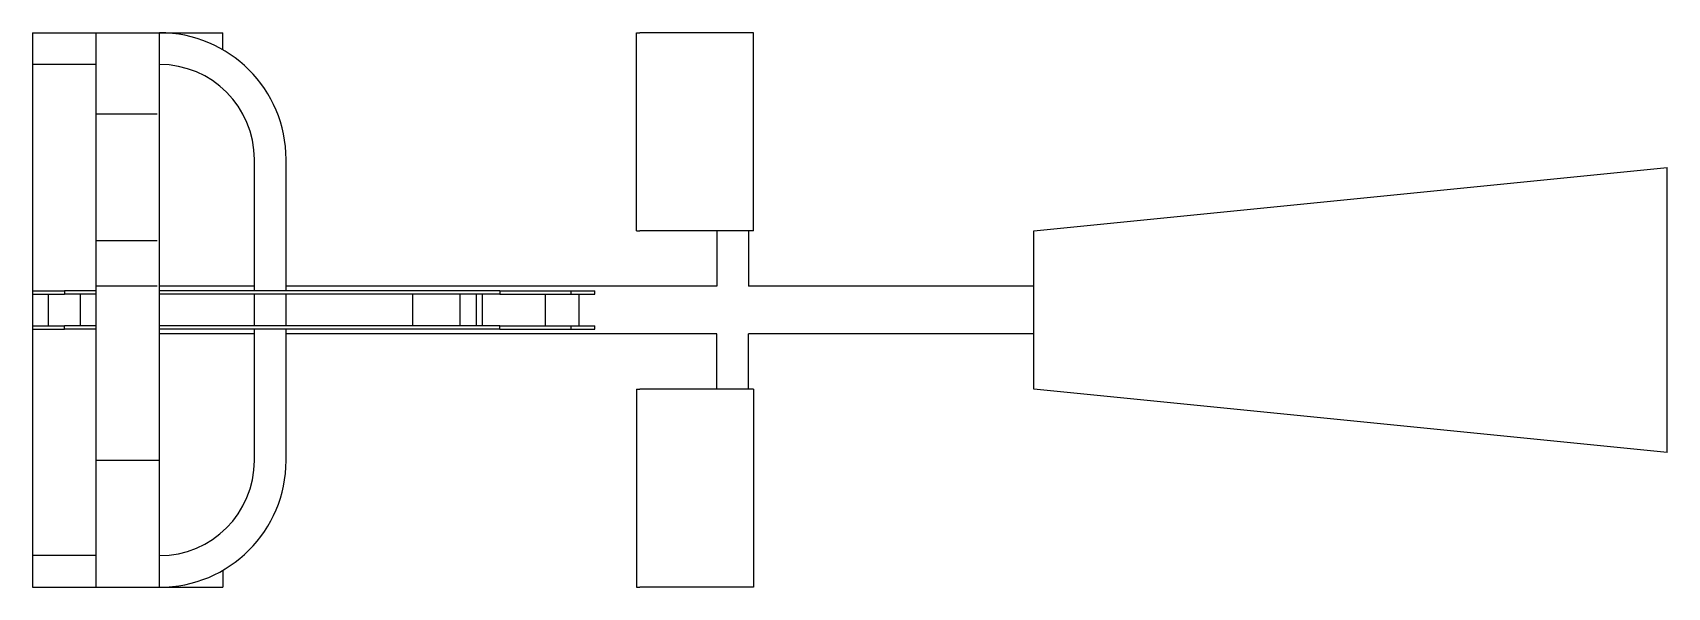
# Model space of a CAD drawing. Header units: millimetres. Extents: x 1380.46 to 1382.52, y 2700.84 to 2701.54.
import ezdxf

# ---------------------------------------------------------------- set-up
doc = ezdxf.new("R2010")
doc.units = ezdxf.units.MM
doc.header["$LTSCALE"] = 10
doc.layers.add('Equipam_fitness', color=1, linetype='Continuous')

msp = doc.modelspace()

# ---------------------------------------------------------------- linework, layer by layer
at = {"layer": 'Equipam_fitness'}
for p, q in [((1380.457, 2701.5387), (1380.697, 2701.5387)), ((1380.457, 2701.5387), (1380.457, 2700.8387)), ((1380.537, 2700.8387), (1380.537, 2701.5387)), ((1380.617, 2700.8387), (1380.617, 2701.5387)), ((1380.697, 2701.5173), (1380.697, 2701.5387)), ((1381.2196, 2701.5387), (1381.2236, 2701.5387)), ((1381.2196, 2701.2887), (1381.2196, 2701.5387)), ((1381.367, 2701.5387), (1381.2236, 2701.5387)), ((1381.367, 2701.2887), (1381.367, 2701.5387)), ((1380.537, 2701.4987), (1380.457, 2701.4987)), ((1380.614, 2701.436), (1380.537, 2701.436)), ((1380.737, 2701.2127), (1380.737, 2701.3787)), ((1380.777, 2701.2127), (1380.777, 2701.3787)), ((1381.721, 2701.2887), (1382.521, 2701.3687)), ((1382.521, 2701.0087), (1382.521, 2701.3687)), ((1381.2196, 2701.2887), (1381.2236, 2701.2887)), ((1381.367, 2701.2887), (1381.2236, 2701.2887)), ((1381.321, 2701.2887), (1381.321, 2701.2187)), ((1381.361, 2701.2887), (1381.361, 2701.2187)), ((1381.721, 2701.0887), (1381.721, 2701.2887)), ((1380.614, 2701.276), (1380.537, 2701.276)), ((1380.457, 2701.2127), (1380.497, 2701.2127)), ((1380.457, 2701.2087), (1380.497, 2701.2087)), ((1380.477, 2701.1687), (1380.477, 2701.2087)), ((1380.497, 2701.2127), (1380.497, 2701.2087)), ((1380.537, 2701.2127), (1380.497, 2701.2127)), ((1380.537, 2701.2087), (1380.497, 2701.2087)), ((1380.517, 2701.2087), (1380.517, 2701.1687)), ((1380.614, 2701.2187), (1380.537, 2701.2187)), ((1380.737, 2701.2187), (1380.617, 2701.2187)), ((1381.047, 2701.2127), (1380.617, 2701.2127)), ((1381.047, 2701.2087), (1380.617, 2701.2087)), ((1380.737, 2701.1687), (1380.737, 2701.2087)), ((1381.321, 2701.2187), (1380.777, 2701.2187)), ((1380.777, 2701.1687), (1380.777, 2701.2087)), ((1380.937, 2701.1687), (1380.937, 2701.2087)), ((1380.997, 2701.1687), (1380.997, 2701.2087)), ((1381.017, 2701.2087), (1381.017, 2701.1687)), ((1381.0244, 2701.2087), (1381.0244, 2701.1687)), ((1381.047, 2701.2127), (1381.047, 2701.2087)), ((1381.1044, 2701.1687), (1381.1044, 2701.2087)), ((1381.137, 2701.2087), (1381.137, 2701.2127)), ((1381.147, 2701.1687), (1381.147, 2701.2087)), ((1381.167, 2701.2087), (1381.167, 2701.2127)), ((1381.721, 2701.2187), (1381.361, 2701.2187)), ((1380.457, 2701.1687), (1380.497, 2701.1687)), ((1380.457, 2701.1647), (1380.497, 2701.1647)), ((1380.497, 2701.1647), (1380.497, 2701.1687)), ((1380.537, 2701.1687), (1380.497, 2701.1687)), ((1380.537, 2701.1647), (1380.497, 2701.1647)), ((1381.047, 2701.1687), (1380.617, 2701.1687)), ((1381.047, 2701.1647), (1380.617, 2701.1647)), ((1380.737, 2701.1587), (1380.617, 2701.1587)), ((1380.737, 2700.9987), (1380.737, 2701.1647)), ((1380.777, 2700.9987), (1380.777, 2701.1647)), ((1381.321, 2701.1587), (1380.777, 2701.1587)), ((1381.047, 2701.1647), (1381.047, 2701.1687)), ((1381.137, 2701.1647), (1381.137, 2701.1687)), ((1381.167, 2701.1647), (1381.167, 2701.1687)), ((1381.321, 2701.0887), (1381.321, 2701.1587)), ((1381.721, 2701.1587), (1381.361, 2701.1587)), ((1381.361, 2701.0887), (1381.361, 2701.1587)), ((1381.2196, 2701.0887), (1381.2196, 2700.8387)), ((1381.2196, 2701.0887), (1381.2236, 2701.0887)), ((1381.367, 2701.0887), (1381.2236, 2701.0887)), ((1381.367, 2701.0887), (1381.367, 2700.8387)), ((1382.521, 2701.0087), (1381.721, 2701.0887)), ((1380.617, 2700.9987), (1380.537, 2700.9987)), ((1380.537, 2700.8787), (1380.457, 2700.8787)), ((1380.697, 2700.8601), (1380.697, 2700.8387)), ((1380.457, 2700.8387), (1380.697, 2700.8387)), ((1381.2196, 2700.8387), (1381.2236, 2700.8387)), ((1381.367, 2700.8387), (1381.2236, 2700.8387))]:
    msp.add_line(p, q, dxfattribs=at)
for points in [[(1381.047, 2701.2127), (1381.0513, 2701.2127), (1381.0556, 2701.2127), (1381.0598, 2701.2127), (1381.0641, 2701.2127), (1381.0683, 2701.2127), (1381.0724, 2701.2127), (1381.0765, 2701.2127), (1381.0805, 2701.2127), (1381.0844, 2701.2127), (1381.0883, 2701.2127), (1381.092, 2701.2127), (1381.0957, 2701.2127), (1381.0992, 2701.2127), (1381.1027, 2701.2127), (1381.106, 2701.2127), (1381.1091, 2701.2127), (1381.1122, 2701.2127), (1381.1151, 2701.2127), (1381.1178, 2701.2127), (1381.1203, 2701.2127), (1381.1227, 2701.2127), (1381.125, 2701.2127), (1381.127, 2701.2127), (1381.1289, 2701.2127), (1381.1306, 2701.2127), (1381.1321, 2701.2127), (1381.1334, 2701.2127), (1381.1345, 2701.2127), (1381.1354, 2701.2127), (1381.1361, 2701.2127), (1381.1366, 2701.2127), (1381.1369, 2701.2127), (1381.137, 2701.2127)], [(1381.047, 2701.2087), (1381.0513, 2701.2087), (1381.0556, 2701.2087), (1381.0598, 2701.2087), (1381.0641, 2701.2087), (1381.0683, 2701.2087), (1381.0724, 2701.2087), (1381.0765, 2701.2087), (1381.0805, 2701.2087), (1381.0844, 2701.2087), (1381.0883, 2701.2087), (1381.092, 2701.2087), (1381.0957, 2701.2087), (1381.0992, 2701.2087), (1381.1027, 2701.2087), (1381.106, 2701.2087), (1381.1091, 2701.2087), (1381.1122, 2701.2087), (1381.1151, 2701.2087), (1381.1178, 2701.2087), (1381.1203, 2701.2087), (1381.1227, 2701.2087), (1381.125, 2701.2087), (1381.127, 2701.2087), (1381.1289, 2701.2087), (1381.1306, 2701.2087), (1381.1321, 2701.2087), (1381.1334, 2701.2087), (1381.1345, 2701.2087), (1381.1354, 2701.2087), (1381.1361, 2701.2087), (1381.1366, 2701.2087), (1381.1369, 2701.2087), (1381.137, 2701.2087)], [(1381.137, 2701.2127), (1381.1386, 2701.2127), (1381.1415, 2701.2127), (1381.1443, 2701.2127), (1381.147, 2701.2127), (1381.1495, 2701.2127), (1381.1519, 2701.2127), (1381.1541, 2701.2127), (1381.1562, 2701.2127), (1381.1581, 2701.2127), (1381.1599, 2701.2127), (1381.1614, 2701.2127), (1381.1628, 2701.2127), (1381.164, 2701.2127), (1381.165, 2701.2127), (1381.1658, 2701.2127), (1381.1664, 2701.2127), (1381.1668, 2701.2127), (1381.167, 2701.2127), (1381.167, 2701.2127)], [(1381.137, 2701.2087), (1381.1386, 2701.2087), (1381.1415, 2701.2087), (1381.1443, 2701.2087), (1381.147, 2701.2087), (1381.1495, 2701.2087), (1381.1519, 2701.2087), (1381.1541, 2701.2087), (1381.1562, 2701.2087), (1381.1581, 2701.2087), (1381.1599, 2701.2087), (1381.1614, 2701.2087), (1381.1628, 2701.2087), (1381.164, 2701.2087), (1381.165, 2701.2087), (1381.1658, 2701.2087), (1381.1664, 2701.2087), (1381.1668, 2701.2087), (1381.167, 2701.2087), (1381.167, 2701.2087)], [(1381.047, 2701.1687), (1381.0513, 2701.1687), (1381.0556, 2701.1687), (1381.0598, 2701.1687), (1381.0641, 2701.1687), (1381.0683, 2701.1687), (1381.0724, 2701.1687), (1381.0765, 2701.1687), (1381.0805, 2701.1687), (1381.0844, 2701.1687), (1381.0883, 2701.1687), (1381.092, 2701.1687), (1381.0957, 2701.1687), (1381.0992, 2701.1687), (1381.1027, 2701.1687), (1381.106, 2701.1687), (1381.1091, 2701.1687), (1381.1122, 2701.1687), (1381.1151, 2701.1687), (1381.1178, 2701.1687), (1381.1203, 2701.1687), (1381.1227, 2701.1687), (1381.125, 2701.1687), (1381.127, 2701.1687), (1381.1289, 2701.1687), (1381.1306, 2701.1687), (1381.1321, 2701.1687), (1381.1334, 2701.1687), (1381.1345, 2701.1687), (1381.1354, 2701.1687), (1381.1361, 2701.1687), (1381.1366, 2701.1687), (1381.1369, 2701.1687), (1381.137, 2701.1687)], [(1381.047, 2701.1647), (1381.0513, 2701.1647), (1381.0556, 2701.1647), (1381.0598, 2701.1647), (1381.0641, 2701.1647), (1381.0683, 2701.1647), (1381.0724, 2701.1647), (1381.0765, 2701.1647), (1381.0805, 2701.1647), (1381.0844, 2701.1647), (1381.0883, 2701.1647), (1381.092, 2701.1647), (1381.0957, 2701.1647), (1381.0992, 2701.1647), (1381.1027, 2701.1647), (1381.106, 2701.1647), (1381.1091, 2701.1647), (1381.1122, 2701.1647), (1381.1151, 2701.1647), (1381.1178, 2701.1647), (1381.1203, 2701.1647), (1381.1227, 2701.1647), (1381.125, 2701.1647), (1381.127, 2701.1647), (1381.1289, 2701.1647), (1381.1306, 2701.1647), (1381.1321, 2701.1647), (1381.1334, 2701.1647), (1381.1345, 2701.1647), (1381.1354, 2701.1647), (1381.1361, 2701.1647), (1381.1366, 2701.1647), (1381.1369, 2701.1647), (1381.137, 2701.1647)], [(1381.137, 2701.1687), (1381.1386, 2701.1687), (1381.1415, 2701.1687), (1381.1443, 2701.1687), (1381.147, 2701.1687), (1381.1495, 2701.1687), (1381.1519, 2701.1687), (1381.1541, 2701.1687), (1381.1562, 2701.1687), (1381.1581, 2701.1687), (1381.1599, 2701.1687), (1381.1614, 2701.1687), (1381.1628, 2701.1687), (1381.164, 2701.1687), (1381.165, 2701.1687), (1381.1658, 2701.1687), (1381.1664, 2701.1687), (1381.1668, 2701.1687), (1381.167, 2701.1687), (1381.167, 2701.1687)], [(1381.137, 2701.1647), (1381.1386, 2701.1647), (1381.1415, 2701.1647), (1381.1443, 2701.1647), (1381.147, 2701.1647), (1381.1495, 2701.1647), (1381.1519, 2701.1647), (1381.1541, 2701.1647), (1381.1562, 2701.1647), (1381.1581, 2701.1647), (1381.1599, 2701.1647), (1381.1614, 2701.1647), (1381.1628, 2701.1647), (1381.164, 2701.1647), (1381.165, 2701.1647), (1381.1658, 2701.1647), (1381.1664, 2701.1647), (1381.1668, 2701.1647), (1381.167, 2701.1647), (1381.167, 2701.1647)]]:
    msp.add_lwpolyline(points, dxfattribs=at)
for centre, radius, start, end in [((1380.617, 2701.3787), 0.16, 0, 90), ((1380.617, 2701.3787), 0.12, 0, 90), ((1380.617, 2700.9987), 0.12, 270, 0), ((1380.617, 2700.9987), 0.16, 270, 360)]:
    msp.add_arc(centre, radius, start, end, dxfattribs=at)

doc.saveas('drawing.dxf')
